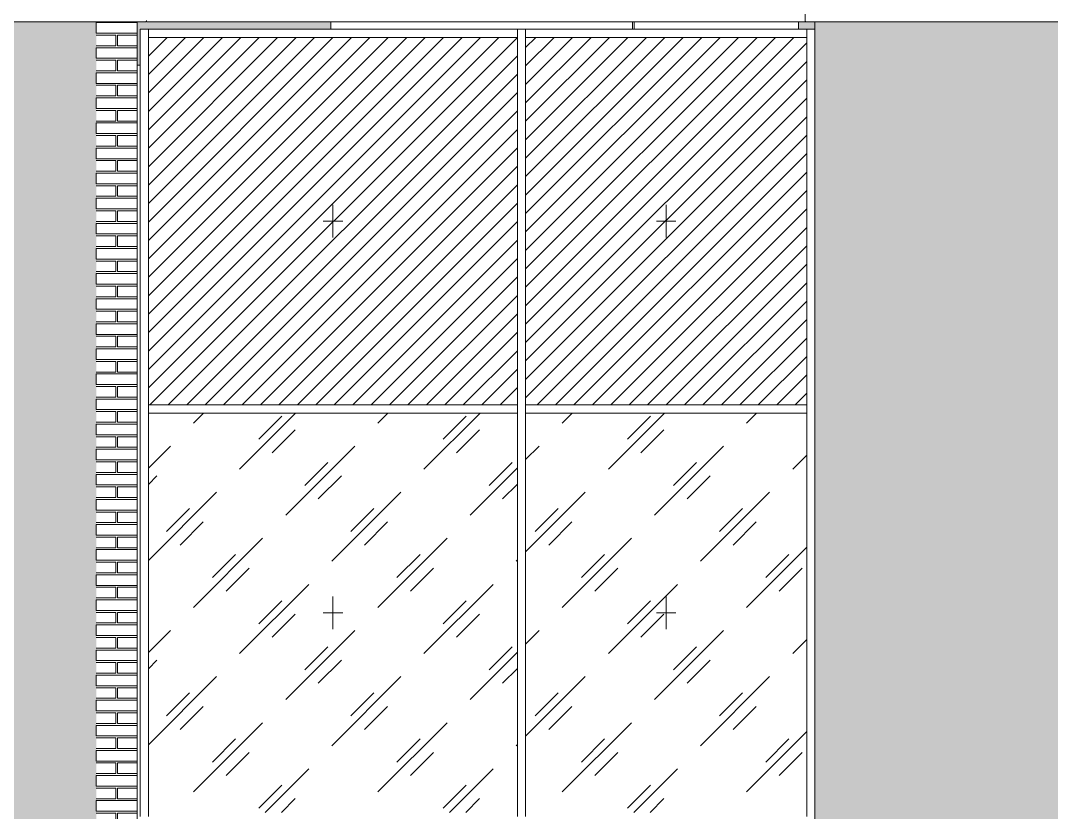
# Model space of a CAD drawing. Header units: millimetres. Extents: x 3914 to 319671, y -18248 to 19136.
# Drawn here: x 123429 to 129755, y 8925 to 13783 of the extents above; entities that cross this region are included whole.
import ezdxf

# ---------------------------------------------------------------- set-up
doc = ezdxf.new("R2010")
doc.units = ezdxf.units.MM
doc.linetypes.add('Штриховая', pattern=[600, 400, -200])
for name, color, linetype, lineweight in [('A-GENM', 7, 'Continuous', 9), ('A-GLAZ-3', 7, 'Штриховая', 5), ('A-GLAZ-CURT', 7, 'Continuous', 9), ('A-GLAZ-CURT-1', 7, 'Continuous', 5), ('A-GLAZ-CWMG', 7, 'Continuous', 9), ('A-WALL', 7, 'Continuous', 5), ('A-WALL-PATT', 7, 'Continuous', 5)]:
    doc.layers.add(name, color=color, linetype=linetype, lineweight=lineweight)
pattern_1 = [(180, (124012.66, 8457.88), (-2e-14, -154), [125, -137]), (90, (124012.66, 8392.88), (-262, 2e-14), [65, -89]), (180, (124012.66, 8392.88), (-2e-14, -154), [125, -137]), (90, (124024.66, 8392.88), (-262, 2e-14), [65, -89]), (180, (124149.66, 8392.88), (-2e-14, -154), [125, -137]), (180, (124149.66, 8457.88), (-2e-14, -154), [125, -137]), (90, (123893.66, 8469.88), (-262, 2e-14), [65, -89]), (90, (124143.66, 8469.88), (-262, 2e-14), [65, -89]), (0, (123893.66, 8469.88), (0, -154), [250, -12]), (0, (123893.66, 8534.88), (0, -154), [250, -12])]
pattern_2 = [(45, (67090.285, 0), (-56.56854, 56.56854), [])]
pattern_3 = [(45, (66990.3, 100), (-282.843, 282.843), [200, -600]), (45, (66790.3, 0), (-282.843, 282.843), [600, -200]), (45, (67190.3, -100), (-282.843, 282.843), [200, -600])]

# ---------------------------------------------------------------- blocks, each defined once
blk = doc.blocks.new('парапет - парапет-18575254-АР2_ТР1_Фасад 1-___')
at = {"layer": 'A-GENM'}
blk.add_line((75991, 13775.9), (85001, 13775.9), dxfattribs=at)
blk.add_open_spline([(85000.3, 13776), (85000.5, 13775.9), (85001.1, 13775.9), (85001.9, 13776), (85002.8, 13776.1), (85003.6, 13776.4), (85004.4, 13776.8), (85005.1, 13777.2), (85005.7, 13777.8), (85006.3, 13778.4), (85006.9, 13779), (85007.4, 13780), (85007.9, 13781.3), (85008.1, 13782.5), (85008.1, 13783)], degree=3, knots=[-0.7777778, -0.7777778, -0.7777778, -0.7777778, -0.7222222, -0.6666667, -0.6111111, -0.5555556, -0.5, -0.4444444, -0.3888889, -0.3333333, -0.2777778, -0.2222222, -0.1111111, 0, 0, 0, 0], dxfattribs=at)
blk = doc.blocks.new('парапет4 - парапет-20644611-АР2_ТР1_Фасад 1-___')
at = {"layer": 'A-GENM'}
for p, q in [((89049.9, 13930), (89049.9, 13783)), ((85008.1, 13776), (85008.1, 13783)), ((85008.1, 13775.9), (89057, 13775.9)), ((89057, 13775.9), (125382.9, 13775.9))]:
    blk.add_line(p, q, dxfattribs=at)
blk.add_open_spline([(89049.9, 13783), (89049.9, 13782.5), (89050, 13781.3), (89050.5, 13780), (89051.1, 13779), (89051.6, 13778.4), (89052.2, 13777.8), (89052.9, 13777.2), (89053.6, 13776.8), (89054.4, 13776.4), (89055.2, 13776.1), (89056, 13776), (89056.9, 13775.9), (89057.5, 13775.9), (89057.7, 13776)], degree=3, knots=[0, 0, 0, 0, 0.1111111, 0.2222222, 0.2777778, 0.3333333, 0.3888889, 0.4444444, 0.5, 0.5555556, 0.6111111, 0.6666667, 0.7222222, 0.7777778, 0.7777778, 0.7777778, 0.7777778], dxfattribs=at)
blk.add_open_spline([(89056, 13776), (89056.3, 13776), (89056.9, 13775.9), (89057.5, 13775.9), (89057.7, 13776)], degree=3, dxfattribs=at)
blk = doc.blocks.new('Прямоугольный импост - Рядовой 50х195-39562055-АР2_ТР1_Фасад 1-___')
at = {"layer": 'A-GLAZ-CWMG'}
for p, q in [((87335, 13680), (87335, 13730)), ((87335, 13730), (89060, 13730)), ((89060, 13730), (89060, 13680)), ((87335, 13680), (89060, 13680))]:
    blk.add_line(p, q, dxfattribs=at)
blk = doc.blocks.new('Прямоугольный импост - Рядовой 50х195-39561558-АР2_ТР1_Фасад 1-___')
at = {"layer": 'A-GLAZ-CWMG'}
for p, q in [((84970, 13730), (85020, 13730)), ((84970, 11400), (84970, 13730)), ((85020, 11400), (85020, 13730))]:
    blk.add_line(p, q, dxfattribs=at)
blk = doc.blocks.new('Прямоугольный импост - Рядовой 50х195-39561512-АР2_ТР1_Фасад 1-___')
at = {"layer": 'A-GLAZ-CWMG'}
for p, q in [((85020, 13680), (85020, 13730)), ((85020, 13730), (87285, 13730)), ((87285, 13730), (87285, 13680)), ((85020, 13680), (87285, 13680))]:
    blk.add_line(p, q, dxfattribs=at)
blk = doc.blocks.new('PNS_Панель прямоугольная - Нр_Стемалит - 42 мм-39561648-АР2_ТР1_Фасад 1-___')
at = {"layer": 'A-GLAZ-CURT-1'}
h = blk.add_hatch(dxfattribs=at)
h.set_pattern_fill('FP_106', color=256, style=0, pattern_type=2)
h.set_pattern_definition(pattern_2)
h.paths.add_polyline_path([(85020, 11425), (87285, 11425), (87285, 13680), (85020, 13680), (85020, 12443.8)], flags=0)
at = {"layer": 'A-GLAZ-3'}
for p, q in [((86152.5, 12652.5), (86152.5, 12452.5)), ((86092.5, 12552.5), (86212.5, 12552.5))]:
    blk.add_line(p, q, dxfattribs=at)
blk = doc.blocks.new('PNS_Панель прямоугольная - Нр_Стемалит - 42 мм-39562066-АР2_ТР1_Фасад 1-___')
at = {"layer": 'A-GLAZ-CURT-1'}
h = blk.add_hatch(dxfattribs=at)
h.set_pattern_fill('FP_106', color=256, style=0, pattern_type=2)
h.set_pattern_definition(pattern_2)
h.paths.add_polyline_path([(89060, 11425), (89060, 13680), (87335, 13680), (87335, 11425), (87927.7, 11425)], flags=0)
at = {"layer": 'A-GLAZ-3'}
for p, q in [((88197.5, 12652.5), (88197.5, 12452.5)), ((88137.5, 12552.5), (88257.5, 12552.5))]:
    blk.add_line(p, q, dxfattribs=at)
blk = doc.blocks.new('Прямоугольный импост - Рядовой 50х195-39561561-АР2_ТР1_Фасад 1-___')
at = {"layer": 'A-GLAZ-CWMG'}
for q in [(89110, 13730), (89060, 11400)]:
    blk.add_line((89060, 13730), q, dxfattribs=at)
blk = doc.blocks.new('Прямоугольный импост - Рядовой 50х195-39561523-АР2_ТР1_Фасад 1-___')
at = {"layer": 'A-GLAZ-CWMG'}
for p, q in [((84970, 8900), (84970, 11400)), ((85020, 8900), (85020, 11400))]:
    blk.add_line(p, q, dxfattribs=at)
blk = doc.blocks.new('Прямоугольный импост - Рядовой 50х195-39561515-АР2_ТР1_Фасад 1-___')
at = {"layer": 'A-GLAZ-CWMG'}
for p, q in [((85020, 11375), (85020, 11425)), ((85020, 11425), (87285, 11425)), ((87285, 11425), (87285, 11375)), ((85020, 11375), (87285, 11375))]:
    blk.add_line(p, q, dxfattribs=at)
blk = doc.blocks.new('Прямоугольный импост - Рядовой 50х195-39562057-АР2_ТР1_Фасад 1-___')
at = {"layer": 'A-GLAZ-CWMG'}
for p, q in [((87335, 11375), (87335, 11425)), ((87335, 11425), (89060, 11425)), ((89060, 11425), (89060, 11375)), ((87335, 11375), (89060, 11375))]:
    blk.add_line(p, q, dxfattribs=at)
blk = doc.blocks.new('Прямоугольный импост - Рядовой 50х195-39561557-АР2_ТР1_Фасад 1-___')
at = {"layer": 'A-GLAZ-CWMG'}
for p, q in [((87285, 13730), (87335, 13730)), ((87285, 13730), (87285, 11400)), ((87335, 13730), (87335, 11400))]:
    blk.add_line(p, q, dxfattribs=at)
blk = doc.blocks.new('PNS_Панель прямоугольная - Нр_Стекло - 42мм-39561829-АР2_ТР1_Фасад 1-___')
at = {"layer": 'A-GLAZ-CURT-1'}
h = blk.add_hatch(dxfattribs=at)
h.set_pattern_fill('FP_27', color=256, style=0, pattern_type=2)
h.set_pattern_definition(pattern_3)
h.paths.add_polyline_path([(87285, 8925), (87285, 11375), (85020, 11375), (85020, 8925)], flags=0)
at = {"layer": 'A-GLAZ-3'}
for p, q in [((86152.5, 10250), (86152.5, 10050)), ((86092.5, 10150), (86212.5, 10150))]:
    blk.add_line(p, q, dxfattribs=at)
blk = doc.blocks.new('PNS_Панель прямоугольная - Нр_Стекло - 42мм-39562074-АР2_ТР1_Фасад 1-___')
at = {"layer": 'A-GLAZ-CURT-1'}
h = blk.add_hatch(dxfattribs=at)
h.set_pattern_fill('FP_27', color=256, style=0, pattern_type=2)
h.set_pattern_definition(pattern_3)
h.paths.add_polyline_path([(89060, 8925), (89060, 11375), (87335, 11375), (87335, 8925), (87927.7, 8925)], flags=0)
at = {"layer": 'A-GLAZ-3'}
for p, q in [((88197.5, 10250), (88197.5, 10050)), ((88137.5, 10150), (88257.5, 10150))]:
    blk.add_line(p, q, dxfattribs=at)
blk = doc.blocks.new('Прямоугольный импост - Рядовой 50х195-39561524-АР2_ТР1_Фасад 1-___')
at = {"layer": 'A-GLAZ-CWMG'}
blk.add_line((89060, 11400), (89060, 8900), dxfattribs=at)
blk = doc.blocks.new('Прямоугольный импост - Рядовой 50х195-39561518-АР2_ТР1_Фасад 1-___')
at = {"layer": 'A-GLAZ-CWMG'}
for p, q in [((87285, 11400), (87285, 8900)), ((87335, 11400), (87335, 8900))]:
    blk.add_line(p, q, dxfattribs=at)

msp = doc.modelspace()

# ---------------------------------------------------------------- hatches: boundary and pattern name
at = {"layer": 'A-WALL-PATT'}
h = msp.add_hatch(dxfattribs=at)
h.set_pattern_fill('FP_24', color=256, style=0, pattern_type=2)
h.set_pattern_definition([(180, (132488.65, 12591), (-2e-14, -154), [125, -137]), (90, (132488.65, 12526), (-262, 2e-14), [65, -89]), (180, (132488.65, 12526), (-2e-14, -154), [125, -137]), (90, (132500.65, 12526), (-262, 2e-14), [65, -89]), (180, (132625.65, 12526), (-2e-14, -154), [125, -137]), (180, (132625.65, 12591), (-2e-14, -154), [125, -137]), (90, (132369.65, 12603), (-262, 2e-14), [65, -89]), (90, (132619.65, 12603), (-262, 2e-14), [65, -89]), (0, (132369.65, 12603), (0, -154), [250, -12]), (0, (132369.65, 12668), (0, -154), [250, -12])])
h.paths.add_polyline_path([(124163.7, 13510), (124163.7, 13730), (125333.7, 13730), (125333.7, 13776), (124201.7, 13776.4), (124200.9, 13779.8), (124198.7, 13777.2), (124195.6, 13776), (124143.7, 13776), (124143.7, 13510)], flags=0)
h.paths.add_polyline_path([(128253.5, 13730), (128303.7, 13730), (128303.7, 13776), (128203.7, 13776), (128203.7, 13730), (128249.9, 13730)], flags=0)
h.paths.add_polyline_path([(125206, 13930), (125333.7, 13930), (125333.7, 15110), (128033.7, 15110), (128033.7, 14367.9), (128238.7, 14349.1), (128237.7, 14300), (128188.7, 14300), (128188.1, 14273.4), (128185.3, 14270.6), (128182.7, 14270), (128033.7, 14270), (128033.7, 14262.1), (128153.2, 14262.1), (128187, 14189.6), (128182.5, 14187.5), (128158.3, 14187.5), (128187, 14125.9), (128182.5, 14123.7), (128158.3, 14123.7), (128187, 14062.1), (128182.5, 14060), (128158.2, 14060), (128223.7, 14053.1), (128223.7, 14028.1), (128203.7, 14028.1), (128203.7, 13930), (129933.7, 13930), (129933.7, 14660), (132308.7, 14660), (132308.7, 14470.2), (132373.7, 14470.2), (132373.7, 13930), (132503.7, 13930), (132503.7, 15530), (124143.7, 15530), (124143.7, 13930), (124822.9, 13930)], flags=0)
h = msp.add_hatch(dxfattribs=at)
h.set_pattern_fill('FP_22', color=256, style=0, pattern_type=2)
h.set_pattern_definition(pattern_1)
h.paths.add_polyline_path([(119273.7, 8400), (123893.7, 8400), (123893.7, 13776), (115143.7, 13776), (115143.7, 8400), (117927.7, 8400)], flags=0)
h.paths.add_polyline_path([(119273.7, 9163), (116273.7, 9164), (116273.7, 11700), (119273.7, 11700), (119273.7, 9164)], flags=0)
h.paths.add_polyline_path([(120992.3, 9166), (120593.7, 9167), (120593.7, 11700), (121493.7, 11700), (121493.7, 9166)], flags=0)
h.paths.add_polyline_path([(122524.5, 9166), (122393.7, 9167), (122393.7, 11700), (123293.7, 11700), (123293.7, 9166)], flags=0)
h = msp.add_hatch(dxfattribs=at)
h.set_pattern_fill('FP_22', color=256, style=0, pattern_type=2)
h.set_pattern_definition(pattern_1)
h.paths.add_polyline_path([(124143.7, 8400), (124143.7, 13776), (123893.7, 13776), (123893.7, 8400), (124056.8, 8400)], flags=0)
h = msp.add_hatch(dxfattribs=at)
h.set_pattern_fill('FP_21', color=256, style=0, pattern_type=2)
h.set_pattern_definition([(180, (164523.65, 8471), (-2e-14, -154), [125, -137]), (90, (164523.65, 8406), (-262, 2e-14), [65, -89]), (180, (164523.65, 8406), (-2e-14, -154), [125, -137]), (90, (164535.65, 8406), (-262, 2e-14), [65, -89]), (180, (164660.65, 8406), (-2e-14, -154), [125, -137]), (180, (164660.65, 8471), (-2e-14, -154), [125, -137]), (90, (164404.65, 8483), (-262, 2e-14), [65, -89]), (90, (164654.65, 8483), (-262, 2e-14), [65, -89]), (0, (164404.65, 8483), (0, -154), [250, -12]), (0, (164404.65, 8548), (0, -154), [250, -12])])
h.paths.add_polyline_path([(128303.7, 8400), (164273.7, 8400), (164273.7, 13776), (128303.7, 13774.9), (128303.7, 10879.6)], flags=0)
h.paths.add_polyline_path([(156234.4, 8866), (156223.7, 8867), (156223.7, 8900), (155173.7, 8900), (155173.7, 8866), (152873.7, 8867), (152873.7, 11400), (157123.7, 11400), (157123.7, 8866), (156771.1, 8866)], flags=0)
h.paths.add_polyline_path([(140023.7, 8866), (137323.7, 8867), (137323.7, 11400), (140023.7, 11400), (140023.7, 8867)], flags=0)
h.paths.add_polyline_path([(132516.3, 8866), (131923.7, 8867), (131923.7, 8900), (131123.7, 8900), (131123.7, 8866), (130223.7, 8867), (130223.7, 11400), (136273.7, 11400), (136273.7, 8866), (133973.7, 8867), (133973.7, 8900), (132823.7, 8900), (132823.7, 8866)], flags=0)
h.paths.add_polyline_path([(159423.7, 8866), (158523.7, 8867), (158523.7, 11400), (162923.7, 11400), (162923.7, 8866), (160623.7, 8867), (160622.7, 8900), (159423.7, 8900), (159423.7, 8867)], flags=0)
h.paths.add_polyline_path([(145508.5, 8866), (145423.7, 8867), (145423.7, 8900), (144373.7, 8900), (144373.7, 8866), (142073.7, 8867), (142073.7, 11400), (146323.7, 11400), (146323.7, 8866)], flags=0)
h.paths.add_polyline_path([(151637.6, 8866), (150823.7, 8867), (150823.7, 11400), (151723.7, 11400), (151723.7, 8866)], flags=0)
h.paths.add_polyline_path([(148123.7, 8866), (147223.7, 8867), (147223.7, 11400), (149923.7, 11400), (149923.7, 8866), (148383.1, 8866)], flags=0)

# ---------------------------------------------------------------- linework, layer by layer
at = {"layer": 'A-WALL'}
for p, q in [((124143.7, 13776), (124143.7, 8400)), ((125333.7, 13730), (125333.7, 13776.1)), ((127183.7, 13730), (127183.7, 13776)), ((127193.7, 13730), (127193.7, 13776)), ((128203.7, 13730), (128203.7, 13776)), ((128303.7, 13776), (128303.7, 300)), ((124143.7, 13510), (124163.7, 13510))]:
    msp.add_line(p, q, dxfattribs=at)

# ---------------------------------------------------------------- block references
at = {"layer": 'A-GENM'}
for name in ['парапет - парапет-18575254-АР2_ТР1_Фасад 1-___', 'парапет4 - парапет-20644611-АР2_ТР1_Фасад 1-___']:
    msp.add_blockref(name, (39193.7, 0), dxfattribs=at)
at = {"layer": 'A-GLAZ-CURT'}
for name in ['PNS_Панель прямоугольная - Нр_Стемалит - 42 мм-39561648-АР2_ТР1_Фасад 1-___', 'PNS_Панель прямоугольная - Нр_Стемалит - 42 мм-39562066-АР2_ТР1_Фасад 1-___', 'PNS_Панель прямоугольная - Нр_Стекло - 42мм-39561829-АР2_ТР1_Фасад 1-___', 'PNS_Панель прямоугольная - Нр_Стекло - 42мм-39562074-АР2_ТР1_Фасад 1-___']:
    msp.add_blockref(name, (39193.7, 0), dxfattribs=at)
at = {"layer": 'A-GLAZ-CWMG'}
for name in ['Прямоугольный импост - Рядовой 50х195-39561558-АР2_ТР1_Фасад 1-___', 'Прямоугольный импост - Рядовой 50х195-39561512-АР2_ТР1_Фасад 1-___', 'Прямоугольный импост - Рядовой 50х195-39561557-АР2_ТР1_Фасад 1-___', 'Прямоугольный импост - Рядовой 50х195-39562055-АР2_ТР1_Фасад 1-___', 'Прямоугольный импост - Рядовой 50х195-39561561-АР2_ТР1_Фасад 1-___', 'Прямоугольный импост - Рядовой 50х195-39561523-АР2_ТР1_Фасад 1-___', 'Прямоугольный импост - Рядовой 50х195-39561515-АР2_ТР1_Фасад 1-___', 'Прямоугольный импост - Рядовой 50х195-39561518-АР2_ТР1_Фасад 1-___', 'Прямоугольный импост - Рядовой 50х195-39562057-АР2_ТР1_Фасад 1-___', 'Прямоугольный импост - Рядовой 50х195-39561524-АР2_ТР1_Фасад 1-___']:
    msp.add_blockref(name, (39193.7, 0), dxfattribs=at)

doc.saveas('drawing.dxf')
